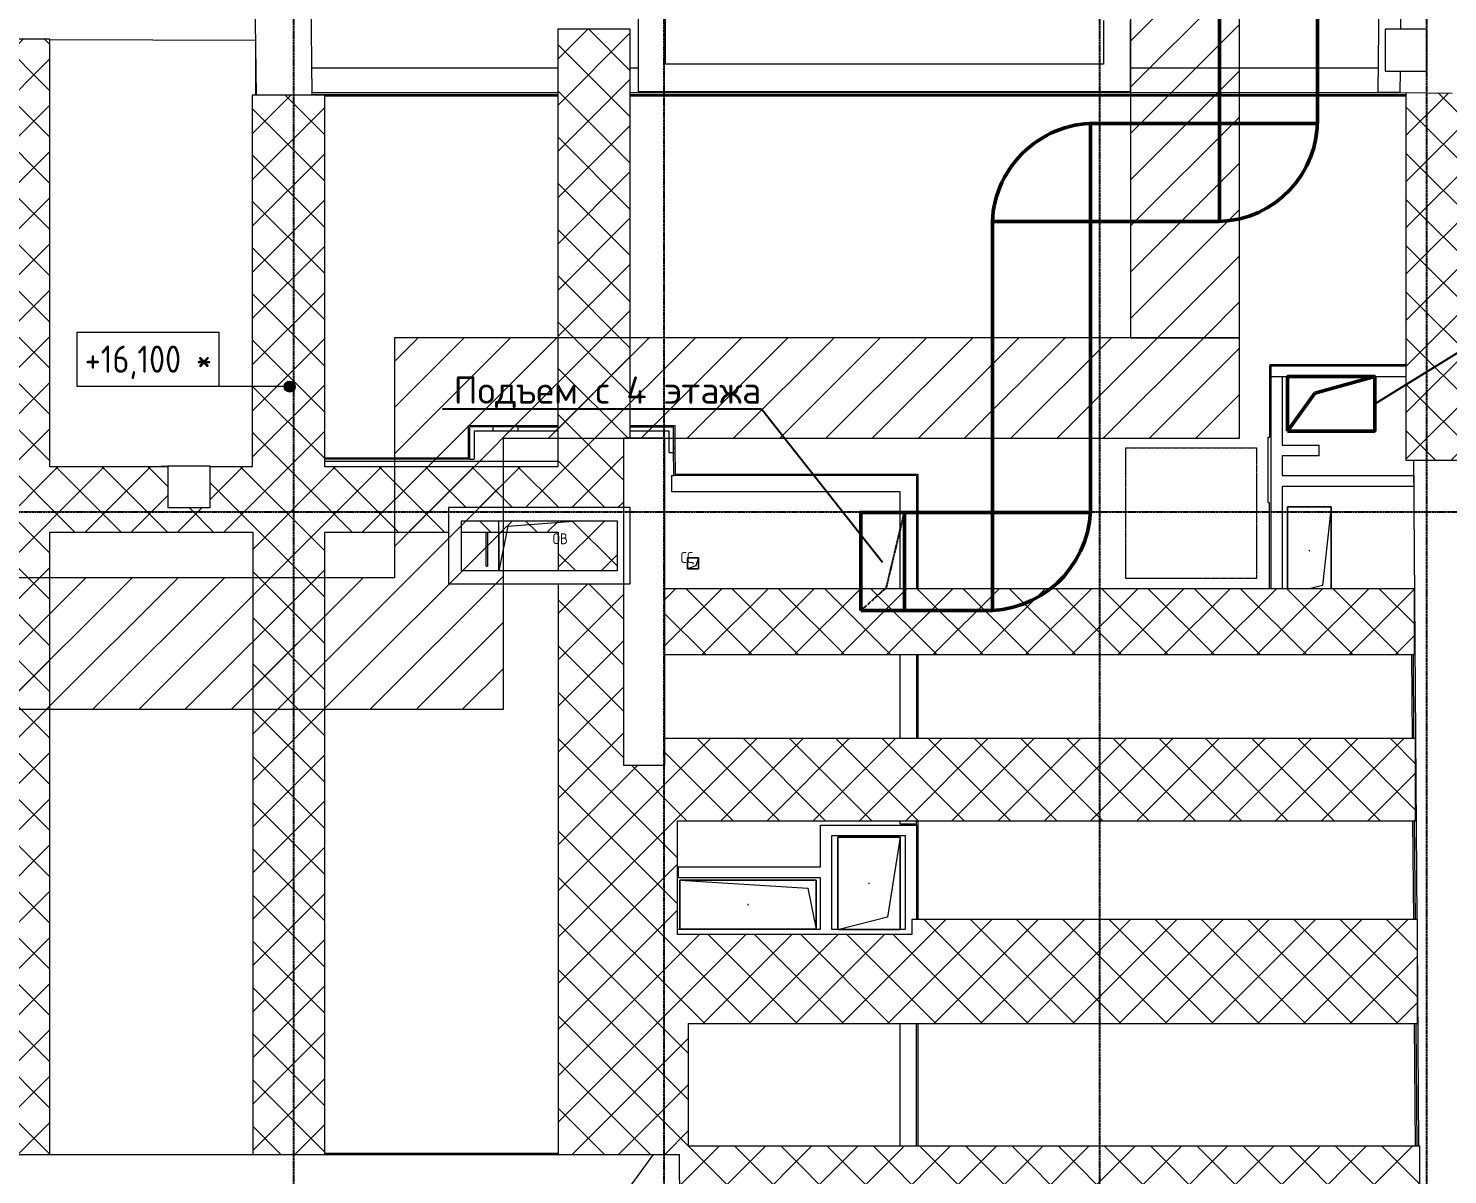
# Model space of a CAD drawing. Header units: millimetres. Extents: x -33838 to 476301, y -41806 to 120107.
# Drawn here: x 453928 to 466957, y 74851 to 85369 of the extents above; entities that cross this region are included whole.
import ezdxf
from ezdxf import colors
from ezdxf.entities.mleader import LeaderData, LeaderLine
from ezdxf.math import Vec2, Vec3

# ---------------------------------------------------------------- set-up
doc = ezdxf.new("R2010")
doc.units = ezdxf.units.MM
for name, pattern in [('ADSK_Линия сетки', [25, 20, -2.5, 0, -2.5]), ('ADSK_Сверху', [4.5, 3, -1.5]), ('ADSK_Штриховая_ш3 п1_5', [4.5, 3, -1.5])]:
    doc.linetypes.add(name, pattern=pattern)
for name, color, linetype, lineweight in [('0_АР', 8, 'Continuous', 20), ('Аннотация', 7, 'Continuous', 9), ('ДУ', 5, 'Continuous', 50), ('ПОДПОР', 1, 'Continuous', 50)]:
    doc.layers.add(name, color=color, linetype=linetype, lineweight=lineweight)
doc.layers.add('Обобщенные модели', color=5, linetype='Continuous', lineweight=18, true_color=0x0000ff)
doc.styles.add('GOST Common_1', font='GOST Common_0.ttf', dxfattribs={"width": 0.9, "height": 200})
doc.styles.add('GOST Common_3', font='GOST Common_0.ttf', dxfattribs={"width": 0.9, "height": 100})
doc.styles.add('ISOCPEUR', font='isocpeur.ttf', dxfattribs={"height": 250})
pattern_1 = [(45, (417914.95, 72638.46), (-212.132, 212.132), [])]

# ---------------------------------------------------------------- blocks, each defined once
blk = doc.blocks.new('GM_Отверстие прямоугольное _в плите_ - Отверстие-6377787-План чердака копия 2')
at = {"layer": 'Обобщенные модели'}
for p, q in [((-561, -242), (-561, 218)), ((-559, -242), (-477, 167)), ((-477, 167), (159, 218)), ((-561, 112), (-561, -242))]:
    blk.add_line(p, q, dxfattribs=at)
blk = doc.blocks.new('GM_Отверстие прямоугольное _в плите_ - Отверстие-3479559-План чердака копия 2')
at = {"layer": 'Обобщенные модели'}
for p, q in [((-50, -50), (-50, 50)), ((-50, 50), (50, 50)), ((50, 50), (-50, 50)), ((-50, 50), (-50, -50)), ((-50, -50), (-25, 25)), ((-25, 25), (50, 50)), ((50, 50), (50, -50)), ((50, -50), (50, 50)), ((50, -50), (-50, -50)), ((-50, -50), (50, -50))]:
    blk.add_line(p, q, dxfattribs=at)
for start, end in [(360, 180), (180, 360), (60, 165), (300, 360), (195, 270)]:
    blk.add_arc((0, 0), 2.5, start, end, dxfattribs=at)
blk = doc.blocks.new('GM_Отверстие прямоугольное _в плите_ - Отверстие-7244708-План чердака копия 2')
at = {"layer": 'Обобщенные модели'}
for p, q in [((-200, -400), (-200, 350)), ((-200, 350), (-200, -400)), ((-200, -400), (-120, 320)), ((-120, 320), (2, 350)), ((200, 350), (200, -400)), ((200, -400), (200, 350)), ((200, -400), (-200, -400)), ((-200, -400), (200, -400))]:
    blk.add_line(p, q, dxfattribs=at)
for start, end in [(360, 180), (180, 360), (60, 165), (300, 360), (195, 270)]:
    blk.add_arc((0, 0), 2.5, start, end, dxfattribs=at)
blk = doc.blocks.new('GM_Отверстие прямоугольное _в плите_ - Отверстие-7245768-План чердака копия 2')
at = {"layer": 'Обобщенные модели'}
for p, q in [((-285, -425), (-285, 425)), ((-285, 425), (285, 425)), ((-285, 420), (-285, -425)), ((-171, 311), (285, 425)), ((285, 425), (285, -425)), ((285, -425), (285, 420)), ((-285, -425), (-171, 311)), ((285, -425), (-285, -425)), ((-285, -425), (285, -425))]:
    blk.add_line(p, q, dxfattribs=at)
for start, end in [(360, 180), (180, 360), (60, 165), (300, 360), (195, 270)]:
    blk.add_arc((0, 0), 2.5, start, end, dxfattribs=at)
blk = doc.blocks.new('GM_Отверстие прямоугольное _в плите_ - Отверстие-V10-План чердака копия 2')
at = {"layer": 'Обобщенные модели'}
for p, q in [((-285, -425), (-285, 425)), ((-285, 425), (285, 425)), ((-285, 420), (-285, -425)), ((-171, 311), (285, 425)), ((285, 425), (285, -425)), ((285, -425), (285, 420)), ((-285, -425), (-171, 311)), ((285, -425), (-285, -425)), ((-285, -425), (285, -425))]:
    blk.add_line(p, q, dxfattribs=at)
for start, end in [(360, 180), (180, 360), (60, 165), (300, 360), (195, 270)]:
    blk.add_arc((0, 0), 2.5, start, end, dxfattribs=at)
blk = doc.blocks.new('GM_Отверстие прямоугольное _в плите_ - Отверстие-7259121-План чердака копия 2')
at = {"layer": 'Обобщенные модели'}
for p, q in [((-225, -625), (-225, 625)), ((-225, 625), (225, 625)), ((225, 625), (-225, 625)), ((-225, 625), (-225, -625)), ((-225, -625), (-150, 550)), ((-150, 550), (225, 625)), ((225, 625), (225, -625)), ((225, -625), (-225, -625)), ((-225, -625), (225, -625))]:
    blk.add_line(p, q, dxfattribs=at)
for start, end in [(360, 180), (180, 360), (60, 165), (300, 360), (195, 270)]:
    blk.add_arc((0, 0), 2.5, start, end, dxfattribs=at)
blk = doc.blocks.new('Высотные отметки - Рамка-12095-План чердака копия 2')
at = {"layer": 'Аннотация'}
for p, q in [((-6.5, 0), (-6.5, 5)), ((-6.5, 5), (6.5, 5)), ((6.5, 5), (6.5, 0)), ((6.5, 0), (-6.5, 0))]:
    blk.add_line(p, q, dxfattribs=at)

msp = doc.modelspace()

# ---------------------------------------------------------------- hatches: boundary and pattern name
at = {"layer": '0_АР', "lineweight": 9}
h = msp.add_hatch(dxfattribs=at)
h.set_pattern_fill('FP_3', color=256, style=0, pattern_type=2)
h.set_pattern_definition(pattern_1)
h.paths.add_polyline_path([(465046.71156, 82530.71632), (465046.71156, 85583.45535), (469079.03216, 85583.45535), (469079.03216, 110294.12433), (468079.03216, 110294.12433), (468078.00265, 104677.15686), (465433.27303, 104677.15686), (465433.27303, 103677.15686), (468079.03216, 103677.15686), (468079.03216, 86583.45535), (464046.71156, 86583.45535), (464046.71156, 82530.71632)])
h = msp.add_hatch(dxfattribs=at)
h.set_pattern_fill('FP_3', color=256, style=0, pattern_type=2)
h.set_pattern_definition(pattern_1)
h.paths.add_polyline_path([(453334.00515, 79120.97844), (458288.31409, 79120.97844), (458288.31409, 81607.88416), (465046.71156, 81607.88416), (465046.71156, 82530.71632), (457288.31409, 82530.71632), (457288.31409, 80328.76532), (452832.53412, 80328.76532), (452832.53412, 84028.76532), (451832.53412, 84028.76532), (451832.53412, 80120.97844), (424674.04079, 80120.97844), (424674.04079, 84460.27382), (420571.25912, 84460.27382), (420571.25912, 86583.45535), (416772.86429, 86583.45535), (416772.86429, 109113.45535), (415772.86429, 109113.45535), (415772.86429, 98481.38768), (412897.22172, 98481.38768), (412897.22172, 97481.38768), (415772.86429, 97481.38768), (415772.86429, 85583.45535), (419571.25912, 85583.45535), (419571.25912, 83357.20519), (423674.04079, 83357.20519), (423674.04079, 79120.97844), (453170.45849, 79120.97844)])
h = msp.add_hatch(dxfattribs=at)
h.set_pattern_fill('FP_1', color=256, style=0, pattern_type=2)
h.set_pattern_definition([(45, (417914.95, 72638.46), (-212.132, 212.132), []), (135, (417914.95, 72638.46), (-212.132, -212.132), [])])
h.paths.add_polyline_path([(463838.23459, 74397.42976), (466701.29051, 74397.42976), (466701.29051, 75112.42976), (459988.0144, 75112.42976), (459988.0144, 76237.42976), (466678.66122, 76237.42976), (466678.66122, 77192.42976), (462038.95368, 77192.42976), (462038.95368, 77053.45535), (459888.13661, 77053.45535), (459888.13661, 78097.42976), (466662.72305, 78097.42976), (466662.72305, 78852.42976), (459771.73655, 78852.42976), (459771.73655, 78607.88416), (459391.73655, 78607.88416), (459391.73655, 80271.89218), (458793.0144, 80271.89218), (458793.0144, 75036.68695), (459904.55128, 75036.68695), (459908.40863, 74526.68695), (459904.55128, 74526.68695), (459904.55128, 74397.42976), (459908.40863, 74397.42976)])
h.paths.add_polyline_path([(456646.26432, 75036.68695), (456649.0044, 75036.68695), (456649.0044, 80745.97805), (457785.03812, 80745.97805), (457785.03812, 80971.39218), (459391.73655, 80971.39218), (459392.34262, 81607.88416), (459454.00365, 81607.88416), (459454.00365, 85362.88416), (458789.00365, 85362.88416), (458789.00365, 81345.97805), (456649.0044, 81345.97805), (456649.0044, 84757.11409), (455984.0044, 84757.11409), (455984.0044, 81345.97805), (455598.00432, 81345.97805), (455598.00432, 80971.48281), (455208.00432, 80971.62959), (455208.00432, 81345.97805), (454124.00515, 81345.97805), (454124.00515, 85269.21097), (453334.00515, 85269.21097), (453334.00515, 81345.97805), (451189.00515, 81345.97805), (451189.00515, 85269.21097), (450554.00515, 85269.21097), (450554.00515, 81345.97805), (448344.00368, 81345.97805), (448344.00368, 85269.21097), (447644.00368, 85269.21097), (447644.00368, 81345.97805), (445584.00357, 81345.97805), (445584.00357, 85277.96695), (444899.00357, 85279.77029), (444899.00357, 81345.97805), (442794.00357, 81345.97805), (442794.00357, 85288.72119), (442084.00357, 85288.72119), (442084.00357, 81345.97805), (439959.00357, 81345.97805), (439959.00357, 85296.35578), (439284.00357, 85296.35578), (439284.00357, 81345.97805), (437214.00357, 81345.97805), (437214.00357, 85303.46384), (436519.00357, 85303.46384), (436519.00357, 81345.97805), (434233.99904, 81345.97805), (434233.99904, 85313.38742), (433548.99904, 85313.38742), (433548.99904, 81345.97805), (431553.99672, 81345.97805), (431553.99672, 84833.40668), (430728.99672, 84833.40668), (430728.99672, 81345.97805), (429447.01291, 81345.97805), (429447.01291, 80995.41615), (428927.01291, 80995.41615), (428927.01291, 81345.97805), (428733.99357, 81345.97805), (428733.99357, 85332.30298), (427948.99357, 85332.30298), (427948.99357, 75036.68695), (428771.74032, 75036.68695), (428771.74032, 80745.97805), (430728.99672, 80745.97805), (430728.99672, 75705.21664), (431553.99672, 75705.21664), (431553.99672, 80745.97805), (432360.81176, 80745.97805), (432360.81176, 80971.39218), (433750.81176, 80971.39218), (433750.81176, 79860.79637), (433548.99904, 79860.79637), (433548.99904, 75036.68695), (434233.99904, 75036.68695), (434233.99904, 80745.97805), (436519.00357, 80745.97805), (436519.00357, 75036.68695), (437214.00357, 75036.68695), (437214.00357, 80745.97805), (439284.00357, 80745.97805), (439284.00357, 75036.68695), (439959.00357, 75036.68695), (439959.00357, 80745.97805), (442084.00357, 80745.97805), (442084.00357, 75036.68695), (442794.00357, 75036.68695), (442794.00357, 80745.97805), (444899.00357, 80745.97805), (444899.00357, 75036.68695), (445584.00357, 75036.68695), (445584.00357, 80745.97805), (447575.87447, 80745.97805), (447575.87447, 80971.39218), (449155.46999, 80971.39218), (449155.46999, 80745.97805), (450554.00515, 80745.97805), (450554.00515, 75036.68695), (451189.00515, 75036.68695), (451189.00515, 80745.97805), (453334.00515, 80745.97805), (453334.00515, 75705.21664), (453489.45819, 75705.21664), (453489.45819, 76097.5759), (453639.45819, 76097.5759), (453639.45819, 75612.18376), (453489.45819, 75612.18376), (453489.45819, 75573.87242), (453334.00515, 75573.87242), (453334.00515, 75036.68695), (454124.00515, 75036.68695), (454124.00515, 80745.97805), (455988.01515, 80745.97805), (455988.01515, 75036.68695)])
h.paths.add_polyline_path([(448344.00368, 75036.68695), (448344.00368, 80279.6341), (447644.00368, 80279.6341), (447644.00368, 75036.68695)])
h.paths.add_polyline_path([(431553.99672, 75036.68695), (431553.99672, 75573.87242), (430728.99672, 75573.87242), (430728.99672, 75036.68695)])
h.paths.add_polyline_path([(459888.13661, 79622.42842), (466652.09761, 79622.42842), (466652.09761, 80227.42842), (459771.73655, 80227.42842), (459771.73655, 79622.42842)])
h.paths.add_polyline_path([(433548.99904, 79980.79637), (433630.81176, 79980.79637), (433630.81176, 80851.39218), (432480.81176, 80851.39218), (432480.81176, 80745.97805), (433548.99904, 80745.97805), (433548.99904, 80120.97844)])
h.paths.add_polyline_path([(459331.73655, 80391.89218), (459331.73655, 80851.39218), (457905.03812, 80851.39218), (457905.03812, 80745.97805), (458793.0144, 80745.97805), (458793.0144, 80391.89218), (458892.1677, 80391.89218)])
h.paths.add_polyline_path([(447695.87447, 80399.6341), (448344.00368, 80399.6341), (448344.00368, 80745.97805), (449035.46999, 80745.97805), (449035.46999, 80851.39218), (447695.87447, 80851.39218), (447695.87447, 80745.97805)])
h.paths.add_polyline_path([(434232.75286, 80821.56411), (433751.31176, 80821.56411), (433751.31176, 81201.56411), (434232.75286, 81201.56411), (434232.75286, 80823.61734)])
h.paths.add_polyline_path([(451653.00432, 80962.79334), (451148.00432, 80962.79334), (451148.00432, 81342.79334), (451653.00432, 81342.79334), (451653.00432, 80962.91581)])
h.paths.add_polyline_path([(445048.71852, 80979.02654), (445048.71852, 81359.02654), (445524.23883, 81358.63924), (445524.23883, 80979.02654), (445165.06726, 80979.02654)])
h.paths.add_polyline_path([(439417.97312, 80985.56851), (439417.97312, 81365.56851), (439807.97312, 81365.48145), (439807.97312, 80985.56851), (439553.54283, 80985.56851)])
h.paths.add_polyline_path([(467325.31156, 81407.88416), (467325.31156, 83602.88416), (472984.7012, 83602.88416), (472984.7012, 84312.88416), (467325.31156, 84312.88416), (467325.31156, 84977.88416), (467200.7505, 84977.88416), (467198.56628, 84773.17658), (466574.51904, 84779.83516), (466574.51904, 81407.88416), (467219.33682, 81407.88416)])
h.paths.add_polyline_path([(431479.84025, 84964.75091), (431553.99672, 84964.75091), (431553.99672, 85322.15612), (430728.99672, 85322.15612), (430728.99672, 84964.75091)])
at = {"layer": '0_АР'}
h = msp.add_hatch(color=256, dxfattribs=at)
edge = h.paths.add_edge_path()
edge.add_arc((456326.88597, 82082.24197), 50, 0, 360)

# ---------------------------------------------------------------- linework, layer by layer
at = {"linetype": 'ADSK_Линия сетки'}
for p, q in [((463764.51904, 67728.80458), (463764.51904, 116861.45381)), ((466764.51904, 67728.80458), (466764.51904, 116861.45381)), ((459764.51904, 67615.87031), (459764.51904, 94302.34824)), ((456364.51904, 67728.80458), (456364.51904, 93958.1626)), ((407800.22514, 80933.45535), (473919.80656, 80933.45535))]:
    msp.add_line(p, q, dxfattribs=at)
at = {"layer": '0_АР'}
for p, q in [((456437.23704, 92779.77334), (456531.71156, 84760.39193)), ((466318.61637, 84782.56563), (466403.37441, 92726.16177)), ((459526.71156, 87776.57174), (459526.71156, 84790.97535)), ((459776.71156, 85040.97535), (459776.71156, 87535.14955)), ((466540.93141, 86872.88416), (466524.81974, 85362.88416)), ((464046.71156, 86583.45535), (464046.71156, 82530.71632)), ((456021.71478, 84757.11409), (456009.21068, 85818.51328)), ((465046.71156, 82530.71632), (465046.71156, 85583.45535)), ((459454.00365, 85362.88416), (458789.00365, 85362.88416)), ((458789.00365, 85362.88416), (458789.00365, 81345.97805)), ((459454.00365, 81607.88416), (459454.00365, 85362.88416)), ((463796.71156, 85440.97535), (463796.71156, 85040.97535)), ((464046.71156, 84790.97535), (464046.71156, 85440.97535)), ((466384.51904, 85362.88416), (466384.51904, 84977.88416)), ((466764.51904, 85362.88416), (466384.51904, 85362.88416)), ((466764.51904, 84977.88416), (466764.51904, 85362.88416)), ((454124.00515, 85269.21097), (453334.00515, 85269.21097)), ((454124.00515, 81345.97805), (454124.00515, 85269.21097)), ((456015.80814, 85258.49397), (454124.00515, 85263.47436)), ((456015.8244, 84757.11409), (456015.8244, 85258.49393)), ((456528.79591, 85007.88416), (458789.00365, 85007.88416)), ((459454.00365, 85007.88416), (459526.71156, 85007.88416)), ((463796.71156, 85040.97535), (459776.71156, 85040.97535)), ((464046.71156, 85007.88416), (466321.02051, 85007.88416)), ((466384.51904, 84977.88416), (466764.51904, 84977.88416)), ((466520.7118, 84977.88416), (466518.60498, 84780.43176)), ((456649.0044, 84757.11409), (455984.0044, 84757.11409)), ((455984.0044, 84757.11409), (455984.0044, 81345.97805)), ((456015.8244, 84780.39193), (456021.44055, 84780.39193)), ((456021.67617, 84760.39193), (456015.8244, 84760.39193)), ((456253.47585, 84757.11409), (456531.71156, 84760.39193)), ((456531.47594, 84780.39193), (458789.00365, 84780.39193)), ((458789.00365, 84760.39193), (456531.71156, 84760.39193)), ((456649.0044, 81345.97805), (456649.0044, 84757.11409)), ((458789.00365, 84748.39193), (456649.0044, 84748.39193)), ((459454.00365, 84780.39193), (466518.60498, 84780.39193)), ((466574.51904, 84760.39193), (459454.00365, 84760.39193)), ((466574.51904, 84748.39193), (459454.00365, 84748.39193)), ((459526.71156, 84790.97535), (464046.71156, 84790.97535)), ((466518.60498, 84780.43176), (466318.61637, 84782.56563)), ((466518.60498, 84780.43176), (466998.57766, 84775.31046)), ((466574.51904, 84779.83516), (466574.51904, 81407.88416)), ((465046.71156, 82530.71632), (457288.31409, 82530.71632)), ((457288.31409, 82530.71632), (457288.31409, 80328.76532)), ((464046.71156, 82530.71632), (465046.71156, 82530.71632)), ((465046.71156, 81607.88416), (465046.71156, 82530.71632)), ((465323.45368, 82284.88416), (466574.51904, 82284.88416)), ((465323.45368, 82284.88416), (465323.45368, 82272.88416)), ((465325.45368, 82272.88416), (465323.45368, 82272.88416)), ((465325.45368, 81617.88416), (465325.45368, 82272.88416)), ((465337.45368, 80227.42842), (465337.45368, 82272.88416)), ((465337.45368, 82272.88416), (466574.51904, 82272.88416)), ((466574.51904, 82172.88416), (465337.45368, 82172.88416)), ((465437.45368, 82172.88416), (465437.45368, 81545.51231)), ((457969.08418, 81428.69349), (457969.08418, 81725.79996)), ((457969.08418, 81725.79996), (458789.00365, 81725.79996)), ((457981.08418, 81416.69349), (457981.08418, 81713.79996)), ((458425.33462, 81713.79996), (457981.08418, 81713.79996)), ((458195.33462, 81673.79996), (458195.33462, 81713.79996)), ((458425.33462, 81713.79996), (458789.00365, 81713.79996)), ((458425.33462, 81673.79996), (458425.33462, 81713.79996)), ((459454.00365, 81725.79996), (459863.03708, 81725.79996)), ((459454.00365, 81713.79996), (459851.03708, 81713.79996)), ((459851.03708, 81474.81757), (459851.03708, 81713.79996)), ((459863.03708, 81725.79996), (459863.03708, 81474.81757)), ((458789.00365, 81673.79996), (458021.08418, 81673.79996)), ((458021.08418, 81673.79996), (458021.08418, 81416.69349)), ((458288.31409, 79120.97844), (458288.31409, 81607.88416)), ((458288.31409, 81607.88416), (465046.71156, 81607.88416)), ((459391.73655, 81607.88416), (459391.73655, 78607.88416)), ((459771.73655, 81607.88416), (459391.73655, 81607.88416)), ((459811.03708, 81673.79996), (459454.00365, 81673.79996)), ((459771.73655, 78607.88416), (459771.73655, 81607.88416)), ((459811.03708, 81476.36827), (459811.03708, 81673.79996)), ((465309.45368, 81017.88416), (465309.45368, 81617.88416)), ((465309.45368, 81617.88416), (465325.45368, 81617.88416)), ((456649.0044, 81428.69349), (457969.08418, 81428.69349)), ((459811.03708, 81476.36827), (459851.03708, 81476.36827)), ((459863.03708, 81474.81757), (459851.03708, 81474.81757)), ((459863.03672, 81517.40144), (459851.03745, 81517.26875)), ((459853.82132, 81265.51231), (459851.03745, 81517.26875)), ((459863.03672, 81517.40144), (459865.68936, 81277.51231)), ((465437.45368, 81545.51231), (465777.45368, 81545.51231)), ((465437.45368, 81445.51231), (465437.45368, 81265.51231)), ((465777.45368, 81445.51231), (465437.45368, 81445.51231)), ((465777.45368, 81445.51231), (465777.45368, 81545.51231)), ((455208.00432, 81345.97805), (454124.00515, 81345.97805)), ((455148.12187, 81345.97805), (455148.12187, 81351.48281)), ((455148.12187, 81351.48281), (455208.00432, 81351.48281)), ((455598.00432, 81351.48281), (455208.00432, 81351.48281)), ((455208.00432, 81351.48281), (455208.00432, 80971.48281)), ((455598.00432, 80971.48281), (455598.00432, 81351.48281)), ((455984.0044, 81345.97805), (455598.00432, 81345.97805)), ((457981.08418, 81416.69349), (456649.0044, 81416.69349)), ((456649.0044, 81396.69349), (458789.00365, 81396.69349)), ((458789.00365, 81345.97805), (456649.0044, 81345.97805)), ((457981.08418, 81416.69349), (458021.08418, 81416.69349)), ((466574.51904, 81407.88416), (467325.31156, 81407.88416)), ((466677.2859, 77192.38856), (466645.29197, 81407.88416)), ((459831.70965, 81265.51231), (459853.82132, 81265.51231)), ((459831.70965, 81265.51231), (459831.70965, 81115.51231)), ((462079.95368, 81265.51231), (459853.82132, 81265.51231)), ((459865.68936, 81277.51231), (462091.95368, 81277.51231)), ((462079.95368, 81265.51231), (462079.95368, 80227.42842)), ((462091.95368, 81277.51231), (462091.95368, 80227.42842)), ((465437.45368, 81265.51231), (466646.37252, 81265.51231)), ((466646.37252, 81265.51231), (466646.37252, 81165.51231)), ((461929.95368, 81115.51231), (459831.70965, 81115.51231)), ((461929.95368, 80227.42842), (461929.95368, 81115.51231)), ((466646.37252, 81165.51231), (465437.45368, 81165.51231)), ((465437.45368, 81165.51231), (465437.45368, 80227.42842)), ((455208.00432, 80971.48281), (455598.00432, 80971.48281)), ((459451.73655, 80971.39218), (457785.03812, 80971.39218)), ((457785.03812, 80971.39218), (457785.03812, 80271.89218)), ((459451.73655, 80271.89218), (459451.73655, 80971.39218)), ((465309.45368, 81017.88416), (465320.45368, 81017.88416)), ((465320.45368, 80227.42842), (465320.45368, 81017.88416)), ((457905.03812, 80851.39218), (459331.73655, 80851.39218)), ((457905.03812, 80391.89218), (457905.03812, 80851.39218)), ((459331.73655, 80851.39218), (459331.73655, 80391.89218)), ((454124.00515, 75036.68695), (454124.00515, 80745.97805)), ((454124.00515, 80745.97805), (455988.01515, 80745.97805)), ((455988.01515, 80745.97805), (455988.01515, 75036.68695)), ((456649.0044, 75036.68695), (456649.0044, 80745.97805)), ((456649.0044, 80745.97805), (457785.03812, 80745.97805)), ((457905.03812, 80745.97805), (458793.0144, 80745.97805)), ((458131.45368, 80433.65622), (458131.45368, 80745.97805)), ((458143.45368, 80745.97805), (458143.45368, 80433.65622)), ((458793.0144, 80745.97805), (458793.0144, 80391.89218)), ((459331.73655, 80391.89218), (457905.03812, 80391.89218)), ((458131.45368, 80433.65622), (458143.45368, 80433.65622)), ((457288.31409, 80328.76532), (452832.53412, 80328.76532)), ((457785.03812, 80271.89218), (459451.73655, 80271.89218)), ((458793.0144, 80271.89218), (458793.0144, 75036.68695)), ((466652.09761, 80227.42842), (459771.73655, 80227.42842)), ((466652.09761, 79622.42842), (466652.09761, 80227.42842)), ((466652.09761, 80047.95535), (466655.61329, 80047.95535)), ((466656.37225, 79947.95535), (466652.09761, 79947.95535)), ((459771.73655, 79622.42842), (466652.09761, 79622.42842)), ((461929.95368, 78852.42976), (461929.95368, 79622.42842)), ((462079.95368, 79622.42842), (462079.95368, 78852.42976)), ((462091.95368, 79622.42842), (462091.95368, 78852.42976)), ((466632.68593, 78852.42976), (466626.84195, 79622.42842)), ((466638.84229, 79622.42842), (466644.68628, 78852.42976)), ((423674.04079, 79120.97844), (458288.31409, 79120.97844)), ((466662.72305, 78852.42976), (459771.73655, 78852.42976)), ((466662.72305, 78097.42976), (466662.72305, 78852.42976)), ((459391.73655, 78607.88416), (459771.73655, 78607.88416)), ((459888.13661, 77053.45535), (459888.13661, 78097.42976)), ((459888.13661, 78097.42976), (466662.72305, 78097.42976)), ((461199.95368, 78058.45535), (462079.95368, 78058.45535)), ((461199.95368, 77675.29295), (461199.95368, 78058.45535)), ((461929.95368, 78070.45535), (461929.95368, 78097.42976)), ((461929.95368, 78070.45535), (462079.95368, 78070.45535)), ((462079.95368, 78058.45535), (462079.95368, 78097.42976)), ((462079.95368, 78058.45535), (462079.95368, 77192.42976)), ((462091.95368, 78097.42976), (462091.95368, 77192.42976)), ((466645.28467, 77192.42976), (466638.41608, 78097.42976)), ((466650.41642, 78097.42976), (466657.28501, 77192.42976)), ((461979.95368, 77958.45535), (461299.95368, 77958.45535)), ((461299.95368, 77958.45535), (461299.95368, 77103.45535)), ((461979.95368, 77103.45535), (461979.95368, 77958.45535)), ((459893.52122, 77675.29295), (461199.95368, 77675.29295)), ((459893.52122, 77675.29295), (459894.627, 77575.29295)), ((461199.95368, 77575.29295), (459894.627, 77575.29295)), ((461199.95368, 77103.45535), (461199.95368, 77575.29295)), ((466678.66122, 77192.42976), (462038.95368, 77192.42976)), ((462038.95368, 77192.42976), (462038.95368, 77053.45535)), ((466678.66122, 76237.42976), (466678.66122, 77192.42976)), ((459888.13661, 77103.45535), (461199.95368, 77103.45535)), ((462038.95368, 77053.45535), (459888.13661, 77053.45535)), ((461299.95368, 77103.45535), (461979.95368, 77103.45535)), ((466693.07196, 75112.42976), (466678.66122, 77011.17842)), ((459988.0144, 75112.42976), (459988.0144, 76237.42976)), ((459988.0144, 76237.42976), (466678.66122, 76237.42976)), ((461929.95368, 75112.42976), (461929.95368, 76237.42976)), ((462079.95368, 75112.42976), (462079.95368, 76237.42976)), ((462091.95368, 76237.42976), (462091.95368, 75112.42976)), ((466661.07104, 75112.42976), (466652.53274, 76237.42976)), ((466664.53308, 76237.42976), (466673.07138, 75112.42976)), ((456649.0044, 75048.68695), (458793.0144, 75048.68695)), ((466701.29051, 75112.42976), (459988.0144, 75112.42976)), ((466701.29051, 74397.42976), (466701.29051, 75112.42976)), ((425337.64527, 75036.68695), (459904.55128, 75036.68695)), ((459295.08036, 74526.68695), (459665.78285, 75036.68695)), ((459908.40863, 74526.68695), (459904.55128, 75036.68695))]:
    msp.add_line(p, q, dxfattribs=at)
at = {"layer": '0_АР', "lineweight": 20}
for p, q in [((455308.66523, 82082.24197), (455026.02628, 82082.24197)), ((456326.88597, 82082.24197), (455308.66523, 82082.24197))]:
    msp.add_line(p, q, dxfattribs=at)
at = {"layer": '0_АР', "linetype": 'ADSK_Штриховая_ш3 п1_5'}
for p, q in [((464003.30768, 81520.5602), (465202.90768, 81520.5602)), ((464003.30768, 80320.95983), (464003.30768, 81520.5602)), ((465202.90768, 81520.5602), (465202.90768, 80320.95983)), ((465202.90768, 80320.95983), (464003.30768, 80320.95983))]:
    msp.add_line(p, q, dxfattribs=at)
at = {"layer": '0_АР'}
msp.add_circle((456326.88597, 82082.24197), 50, dxfattribs=at)
at = {"layer": 'ДУ', "linetype": 'ADSK_Сверху', "lineweight": 25}
for p, q in [((461805.23109, 80238.53679), (461969.95368, 80927.88416)), ((461569.95368, 80027.88416), (461805.23109, 80238.53679))]:
    msp.add_line(p, q, dxfattribs=at)
at = {"layer": 'ДУ'}
for points in [[(464861.8128, 91490.05189), (465761.8128, 91490.05189), (465761.8128, 84497.84177), (464861.8128, 84497.84177)], [(463677.25296, 84497.84177), (464861.8128, 84497.84177), (464861.8128, 83597.84177), (463677.25296, 83597.84177)], [(462777.25296, 83597.84177), (462777.25296, 80927.88416), (463677.25296, 80927.88416), (463677.25296, 83597.84177)], [(461569.95368, 80027.88416), (461569.95368, 80927.88416), (461969.95368, 80927.88416), (461969.95368, 80027.88416)], [(461969.95368, 80927.88416), (462777.25296, 80927.88416), (462777.25296, 80027.88416), (461969.95368, 80027.88416)]]:
    msp.add_lwpolyline(points, close=True, dxfattribs=at)
for centre, radius, start, end in [((463720.886, 83554.20874), 944.64128, 87.352562624, 177.352562624), ((464835.80049, 84523.85408), 926.37759, 271.609053892, 1.609053892), ((462724.76613, 80980.37099), 953.93188, 273.154096609, 3.154096609)]:
    msp.add_arc(centre, radius, start, end, dxfattribs=at)
at = {"layer": 'ПОДПОР'}
for p, q in [((466287.45368, 82174.07062), (465736.10638, 82020.66818)), ((465736.10638, 82020.66818), (465487.45368, 81674.07062))]:
    msp.add_line(p, q, dxfattribs=at)
msp.add_lwpolyline([(465487.45368, 81674.07062), (465487.45368, 82174.07062), (466287.45368, 82174.07062), (466287.45368, 81674.07062)], close=True, dxfattribs=at)

# ---------------------------------------------------------------- block references
at = {"layer": '0_АР', "lineweight": 20, "xscale": 99.99999999999993, "yscale": 99.99999999999993, "zscale": 99.99999999999993}
msp.add_blockref('Высотные отметки - Рамка-12095-План чердака копия 2', (455026.02628, 82082.24197), dxfattribs=at)
at = {"layer": '0_АР'}
for name, p, rotation in [('GM_Отверстие прямоугольное _в плите_ - Отверстие-7244708-План чердака копия 2', (465687.45368, 80577.88416), 180), ('GM_Отверстие прямоугольное _в плите_ - Отверстие-3479559-План чердака копия 2', (460029.95368, 80461.19571), 180), ('GM_Отверстие прямоугольное _в плите_ - Отверстие-7245768-План чердака копия 2', (461644.95368, 77523.45535), 180), ('GM_Отверстие прямоугольное _в плите_ - Отверстие-V10-План чердака копия 2', (461644.95368, 77523.45535), 180), ('GM_Отверстие прямоугольное _в плите_ - Отверстие-7259121-План чердака копия 2', (460534.95368, 77328.45535), 269.9999999999992)]:
    msp.add_blockref(name, p, dxfattribs=dict(at, rotation=rotation))
msp.add_blockref('GM_Отверстие прямоугольное _в плите_ - Отверстие-6377787-План чердака копия 2', (458809.13389, 80633.65622), dxfattribs=at)

# ---------------------------------------------------------------- texts
at = {"layer": '0_АР', "lineweight": 20, "insert": (454446.49646, 82458.94904), "char_height": 250, "width": 1390.8715664, "attachment_point": 1, "line_spacing_factor": 1.022761, "style": 'GOST Common_1'}
msp.add_mtext('+16,100 *', dxfattribs=at)
at = {"layer": '0_АР', "lineweight": 9, "char_height": 100, "attachment_point": 1, "line_spacing_factor": 1.022766, "style": 'GOST Common_3'}
for s, insert, width in [('\\pt360,720,1080,1440,1800,2160,2520,2880,3240,3600,3960,4320,4680,5040,5400,5760,6120,6480,6840,7200,7560,7920,8280,8640,9000,9360,9720,10080,10440,10800,11160,11520;ОВ', (458740.3009, 80736.21014), 156.348), ('\\pt360,720,1080,1440,1800,2160,2520,2880,3240,3600,3960,4320,4680,5040,5400,5760,6120,6480,6840,7200,7560,7920,8280,8640,9000,9360,9720,10080,10440,10800,11160,11520;СС', (459915.4924, 80564.21014), 138.168)]:
    msp.add_mtext(s, dxfattribs=dict(at, insert=insert, width=width))

# ---------------------------------------------------------------- leaders
ml = msp.add_multileader_mtext('Standard')
ml.set_content('ПД6\\P700х500\\Pl 10000', color=256, style='ISOCPEUR')
ml.set_leader_properties()
ml.build(insert=Vec2(0, 0))
ml.multileader.update_dxf_attribs({"text_left_attachment_type": 6, "text_right_attachment_type": 6, "dogleg_length": 0.36, "arrow_head_size": 0.18})
ctx = ml.context
ctx.base_point, ctx.char_height, ctx.arrow_head_size, ctx.landing_gap_size, ctx.plane_origin = Vec3(467683.33359, 82786.00486), 250, 0.18, 0.09, Vec3(465987.45368, 81674.07062)
ctx.left_attachment, ctx.right_attachment = 6, 6
notes = []
notes.append((ctx, [(1, (1, 1, 0), (467682.97359, 82786.00486), (1, 0), 0.36, [(0, [(466287.45368, 81924.07062)], 0, [])])]))
ctx.mtext.insert, ctx.mtext.flow_direction = Vec3(467683.42359, 83086.00486), 5
at = {"ltscale": 10}
ml = msp.add_multileader_mtext('Standard', dxfattribs=at)
ml.set_content('Подъем с 4 этажа', color=256, style='ISOCPEUR')
ml.set_leader_properties()
ml.build(insert=Vec2(0, 0))
ml.multileader.update_dxf_attribs({"text_left_attachment_type": 6, "text_right_attachment_type": 6, "dogleg_length": 0.36, "arrow_head_size": 0.18})
ctx = ml.context
ctx.base_point, ctx.char_height, ctx.arrow_head_size, ctx.landing_gap_size, ctx.plane_origin = Vec3(457743.82126, 81874.9714), 250, 0.18, 0.09, Vec3(462073.4741, 80245.80226)
ctx.left_attachment, ctx.right_attachment, ctx.text_align_type = 6, 6, 2
notes.append((ctx, [(1, (1, 1, 0), (460656.86126, 81874.9714), (-1, 0), 0.36, [(0, [(461769.95368, 80467.61297)], 0, [])])]))
ctx.mtext.insert, ctx.mtext.alignment, ctx.mtext.flow_direction = Vec3(460656.41126, 82174.9714), 3, 5
for ctx, leaders in notes:
    for number, flags, end, landing, length, lines in leaders:
        leader = LeaderData()
        leader.index, (leader.has_last_leader_line, leader.has_dogleg_vector, leader.attachment_direction) = number, flags
        leader.last_leader_point, leader.dogleg_vector, leader.dogleg_length = Vec3(end), Vec3(landing), length
        for number, points, colour, breaks in lines:
            line = LeaderLine()
            line.index, line.vertices, line.color, line.breaks = number, Vec3.list(points), colors.encode_raw_color(colour), breaks
            leader.lines.append(line)
        ctx.leaders.append(leader)

doc.saveas('drawing.dxf')
